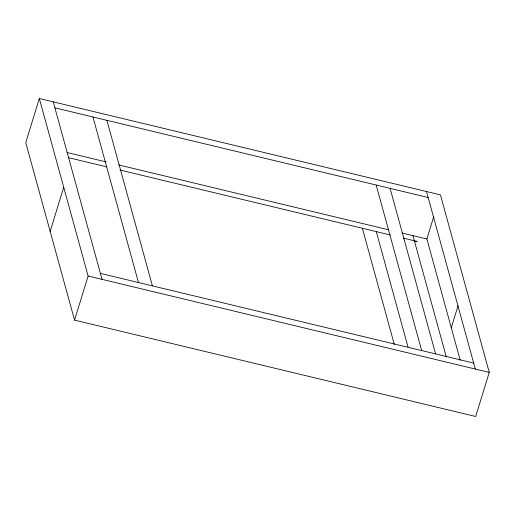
<?xml version="1.0" encoding="UTF-8"?>
<svg xmlns="http://www.w3.org/2000/svg" width="515" height="515" viewBox="0 0 515 515"><rect width="100%" height="100%" fill="white"/><g stroke="black" fill="none" stroke-linecap="round" stroke-linejoin="round"><path stroke-width="0.77" d="M39.314 98.507L25.75 142.604L74.553 320.118L475.686 416.493L489.25 372.397L440.447 194.882L39.314 98.507L88.117 276.021L74.553 320.118M50.148 231.364L63.718 187.26M460.223 360.262L426.884 238.979L433.9 216.171M451.282 327.74L458.067 305.691M414.594 241.612L417.485 241.516L403.483 238.149M54.893 107.835L428.165 197.522M67.008 152.517L106.058 161.897M118.553 164.903L388.741 229.819M402.022 233.005L426.884 238.979M68.45 157.654L106.753 166.86M120.04 170.047L390.28 234.975M100.399 273.381L473.678 363.062M88.117 276.021L489.25 372.397M426.517 191.535L475.319 369.049M412.953 235.632L446.299 356.934M390.093 188.374L435.606 353.914M376.169 185.027L421.676 350.573M376.291 231.615L408.009 346.994M362.367 228.274L394.297 344.419M106.888 120.33L152.401 285.877M92.958 116.982L138.471 282.529M53.245 101.854L102.047 279.368"/></g></svg>
